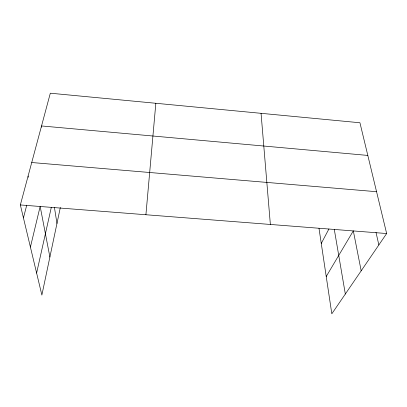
<?xml version="1.0" encoding="UTF-8"?>
<svg xmlns="http://www.w3.org/2000/svg" width="407" height="407" viewBox="0 0 407 407"><rect width="100%" height="100%" fill="white"/><g stroke="black" fill="none" stroke-linecap="round" stroke-linejoin="round"><path stroke-width="0.61" d="M145.915 214.743L155.835 103.276M60.333 207.484L41.87 295.075L20.35 204.945L50.32 93.203L359.936 122.761L386.65 233.532L331.822 313.797L318.986 228.276M36.615 273.072L51.333 207.255M30.413 247.09L40.161 206.41L49.888 257.041M23.443 217.898L26.74 205.169M321.26 243.442L328.887 229.024M326.226 276.506L353.322 230.85L361.177 270.818M20.35 204.945L386.65 233.532M31.731 162.52L376.561 191.702M367.811 155.428L41.539 125.951L41.733 127.198M376.012 232.438L378.851 244.948M28.093 176.083L28.342 177.289M334.279 229.339L345.329 294.022M54.462 207.606L56.97 223.448M261.05 113.319L270.365 224.455"/></g></svg>
